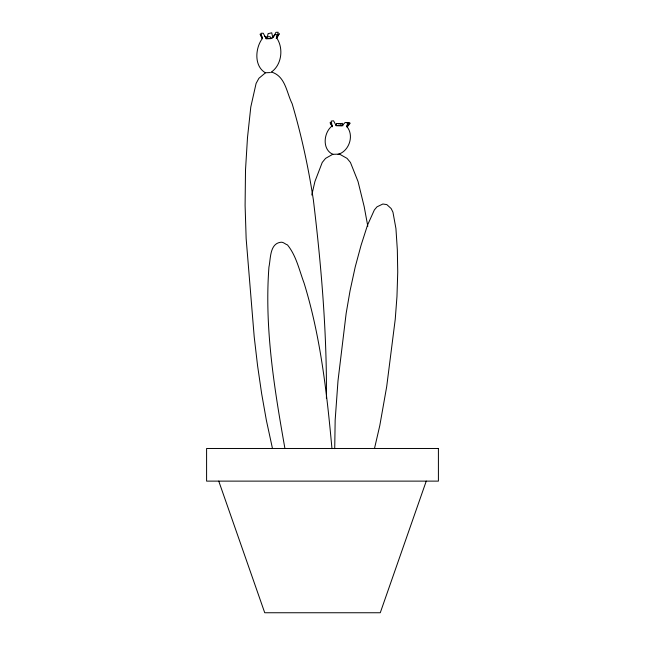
<?xml version="1.0" encoding="UTF-8"?>
<svg xmlns="http://www.w3.org/2000/svg" width="645" height="645" viewBox="0 0 645 645"><rect width="100%" height="100%" fill="white"/><g stroke="black" fill="none" stroke-linecap="round" stroke-linejoin="round"><path stroke-width="0.97" d="M326.418 398.473C326.934 332.111 321.307 265.756 313.373 199.934C308.407 167.402 301.441 135.208 292.12 103.643C286.565 92.703 285.63 76.876 272.206 72.272L271.787 72.248M267.272 37.458L268.086 33.645L271.739 32.814L272.722 37.289M311.793 195.016L314.921 181.511L322.234 162.451L325.564 158.38L332.764 154.3L339.544 154.139L347.058 158.38L350.437 162.451L358.031 181.511L364.183 206.602L367.811 226.306M271.287 72.095C281.696 65.056 283.76 48.302 276.769 38.071L278.18 32.25L275.923 32.315L273.351 37.346M374.471 448.581L379.792 425.603L386.678 386.718L395.24 319.275L396.965 296.482L397.739 272.109L397.328 249.744L395.933 228.532L392.95 212.181L391.16 208.545L386.815 204.602L382.88 204.005L376.994 206.835L374.374 209.931L367.537 225.089L361.047 245.35L355.218 266.957L350.042 290.798L346.163 313.325L337.996 380.816L335.158 420.201L334.723 448.654M426.248 481.122L380.268 612.75L264.732 612.75L218.752 481.122M338.061 154.357C348.929 151.357 354.315 135.998 347.195 126.976L349.114 122.534L346.768 122.832M276.769 38.071L276.245 38.386L279.277 33.685L276.769 38.071L276.366 38.136L277.165 34.628L274.585 34.749L271.948 38.337L266.095 38.563L263.249 33.218L260.999 33.282L262.241 38.676C255.17 48.254 253.936 66.177 265.377 72.756L270.392 72.562M347.195 126.976L350.138 123.243L349.8 122.905L346.623 126.388L347.195 126.976L346.776 126.178L347.873 122.832L345.18 122.469L342.173 125.549L336.085 125.469L333.554 120.792L331.208 121.091L332.086 125.977C323.58 132.459 321.911 149.535 332.852 154.292M265.45 72.82L258.911 78.287L256.089 83.447L250.8 106.973L247.486 137.643L245.503 170.046L245.1 205.433L246.148 238.577L254.211 336.867L257.573 365.699L261.652 393.668L266.377 420.347L272.408 448.21M338.544 123.872L342.39 123.34L342.874 125.823M270.852 38.644L266.03 38.781L266.611 36.773L269.997 36.676L271.819 38.619M264.41 35.749L266.401 37.749M262.152 37.821L260.137 34.112L262.241 38.676M331.24 124.259L332.506 126.783L330.264 123.243L330.256 122.308L332.086 125.977M261.161 35.201L262.273 37.757M284.921 448.46C274.343 388.653 264.345 327.942 268.941 267.014C270.707 259.379 269.546 243.963 280.285 242.343C283.018 241.496 285.082 244.181 287.485 244.931C296.305 255.783 299.264 270.223 304.085 283.091C320.597 336.755 326.87 392.902 331.957 448.622M336.763 123.55L336.005 125.71L342.019 125.88L340.278 123.647L336.763 123.55M438.406 448.477L206.594 448.477L206.594 481.122L438.406 481.122L438.406 448.477"/></g></svg>
